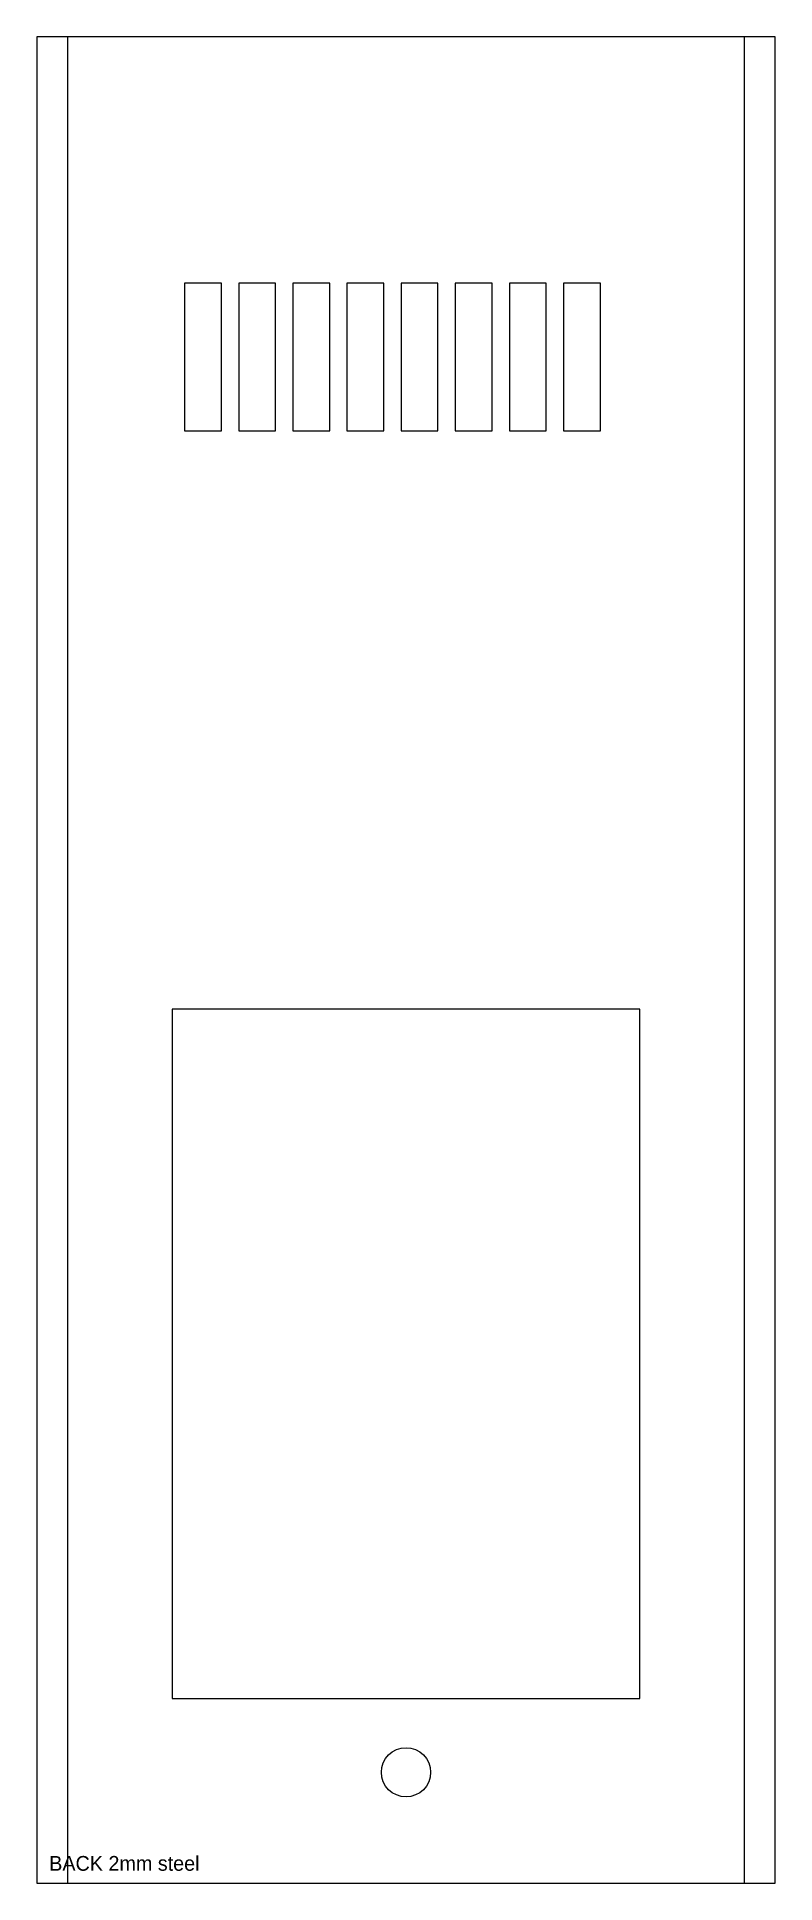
# Model space of a CAD drawing. Header units: millimetres. Extents: x 0 to 600, y 0 to 1500.
import ezdxf

# ---------------------------------------------------------------- set-up
doc = ezdxf.new("R2010")
doc.units = ezdxf.units.MM
for name, color, linetype in [('BEND', 3, 'Continuous'), ('CUT', 1, 'Continuous'), ('ENGRAVE', 5, 'Continuous')]:
    doc.layers.add(name, color=color, linetype=linetype)

msp = doc.modelspace()

# ---------------------------------------------------------------- linework, layer by layer
at = {"layer": 'BEND'}
for p, q in [((25, 0), (25, 1500)), ((575, 0), (575, 1500))]:
    msp.add_line(p, q, dxfattribs=at)
at = {"layer": 'CUT'}
for points in [[(0, 0), (600, 0), (600, 1500), (0, 1500)], [(120, 1180), (150, 1180), (150, 1300), (120, 1300)], [(164, 1180), (194, 1180), (194, 1300), (164, 1300)], [(208, 1180), (238, 1180), (238, 1300), (208, 1300)], [(252, 1180), (282, 1180), (282, 1300), (252, 1300)], [(296, 1180), (326, 1180), (326, 1300), (296, 1300)], [(340, 1180), (370, 1180), (370, 1300), (340, 1300)], [(384, 1180), (414, 1180), (414, 1300), (384, 1300)], [(428, 1180), (458, 1180), (458, 1300), (428, 1300)], [(110, 150), (490, 150), (490, 710), (110, 710)]]:
    msp.add_lwpolyline(points, close=True, dxfattribs=at)
msp.add_circle((300, 90), 20, dxfattribs=at)

# ---------------------------------------------------------------- texts
at = {"layer": 'ENGRAVE'}
msp.add_text('BACK 2mm steel', height=12, dxfattribs=at).set_placement((10, 10))

doc.saveas('drawing.dxf')
